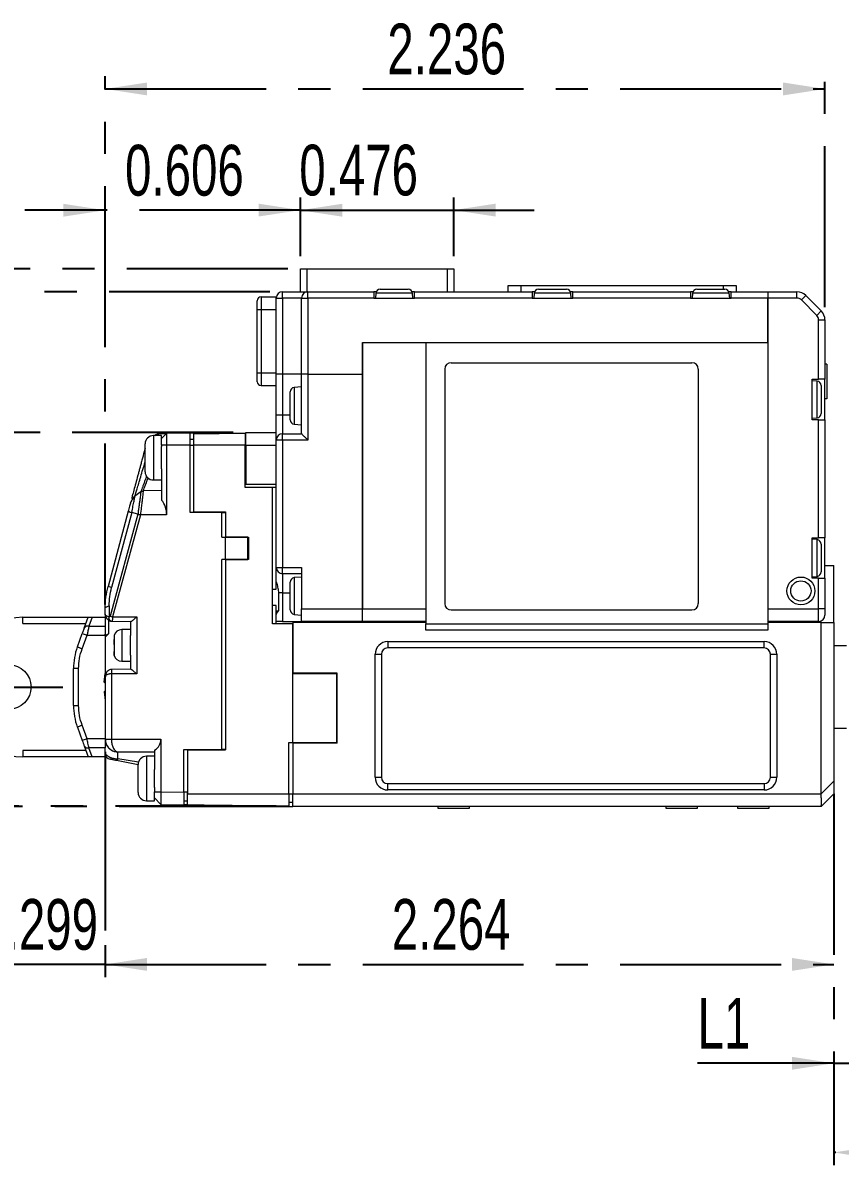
# Model space of a CAD drawing. Header units: inches. Extents: x 0.2 to 16.3, y 0.2 to 11.5.
# Drawn here: x 4.22 to 6.759, y 5.594 to 9.142 of the extents above; entities that cross this region are included whole.
import ezdxf

# ---------------------------------------------------------------- set-up
doc = ezdxf.new("R2010")
doc.units = ezdxf.units.IN
doc.header["$MEASUREMENT"] = 0
doc.linetypes.add('CENTERX2', pattern=[0.8, 0.5, -0.1, 0.1, -0.1])
doc.layers.add('CENTER_LINE', color=7, linetype='CENTERX2')
doc.styles.add('SLDTEXTSTYLE0', font='TXT', dxfattribs={"width": 0.7})
doc.dimstyles.new('SLDDIMSTYLE0', dxfattribs={"dimtxt": 0.15748, "dimasz": 0.13, "dimexe": 0, "dimexo": 0.0625, "dimgap": 0.03937, "dimtad": 1, "dimdec": 3, "dimrnd": 1e-09, "dimzin": 12, "dimdsep": 46, "dimtxsty": 'SLDTEXTSTYLE0', "dimsah": 1, "dimcen": 0.09, "dimadec": 0, "dimazin": 3, "dimtfac": 1, "dimtdec": 3, "dimtofl": 0, "dimtmove": 0, "dimatfit": 3, "dimfxl": 1, "dimfrac": 2, "dimtolj": 1, "dimtzin": 12, "dimarcsym": 0})
doc.dimstyles.new('SLDDIMSTYLE2', dxfattribs={"dimtxt": 0.15748, "dimasz": 0.13, "dimexe": 0, "dimexo": 0.0625, "dimgap": 0.03937, "dimtad": 1, "dimdec": 3, "dimrnd": 1e-09, "dimdsep": 46, "dimtxsty": 'SLDTEXTSTYLE0', "dimsah": 1, "dimcen": 0.09, "dimadec": 0, "dimazin": 2, "dimtfac": 1, "dimtdec": 3, "dimtmove": 0, "dimatfit": 0, "dimfxl": 1, "dimfrac": 2, "dimtolj": 1, "dimtzin": 12, "dimarcsym": 0})
doc.dimstyles.new('SLDDIMSTYLE3', dxfattribs={"dimtxt": 0.15748, "dimasz": 0.13, "dimexe": 0, "dimexo": 0.0625, "dimgap": 0.03937, "dimtad": 1, "dimdec": 3, "dimrnd": 1e-09, "dimdsep": 46, "dimtxsty": 'SLDTEXTSTYLE0', "dimsah": 1, "dimcen": 0.09, "dimadec": 0, "dimazin": 2, "dimtfac": 1, "dimtdec": 3, "dimtofl": 0, "dimtmove": 0, "dimatfit": 3, "dimfxl": 1, "dimfrac": 2, "dimtolj": 1, "dimtzin": 12, "dimarcsym": 0})
doc.dimstyles.new('SLDDIMSTYLE4', dxfattribs={"dimtxt": 0.15748, "dimasz": 0.13, "dimexe": 0, "dimexo": 0.0625, "dimgap": 0.03937, "dimtad": 1, "dimdec": 3, "dimrnd": 1e-09, "dimzin": 12, "dimdsep": 46, "dimtxsty": 'SLDTEXTSTYLE0', "dimsah": 1, "dimcen": 0.09, "dimadec": 0, "dimazin": 3, "dimtfac": 1, "dimtdec": 3, "dimtmove": 0, "dimatfit": 0, "dimfxl": 1, "dimfrac": 2, "dimtolj": 1, "dimtzin": 12, "dimarcsym": 0})

# ---------------------------------------------------------------- blocks, each defined once
blk = doc.blocks.new('_D_1')
at = {"layer": 'CENTER_LINE'}
for p, q in [((6.7396, 6.7474), (6.7396, 5.5942)), ((8.3459, 6.7357), (8.3459, 5.5942)), ((8.3459, 5.6336), (6.7396, 5.6336))]:
    blk.add_line(p, q, dxfattribs=at)
for points in [[(6.7396, 5.6336), (6.8696, 5.6136), (6.8696, 5.6536)], [(8.3459, 5.6336), (8.2159, 5.6536), (8.2159, 5.6136)]]:
    blk.add_solid(points, dxfattribs=at)
at = {"layer": 'CENTER_LINE', "insert": (7.4401, 5.8366), "char_height": 0.15748, "attachment_point": 1, "style": 'SLDTEXTSTYLE0'}
blk.add_mtext('L2', dxfattribs=at)
blk = doc.blocks.new('_D_3')
at = {"layer": 'CENTER_LINE'}
for p, q in [((3.0584, 8.3777), (3.0584, 8.8708)), ((5.0427, 8.3777), (3.0191, 8.3777)), ((3.0584, 8.3777), (3.0584, 8.3069)), ((4.9876, 8.3069), (3.0191, 8.3069)), ((3.0584, 8.3069), (3.0584, 8.0569))]:
    blk.add_line(p, q, dxfattribs=at)
for points in [[(3.0584, 8.3777), (3.0784, 8.5077), (3.0384, 8.5077)], [(3.0584, 8.3069), (3.0384, 8.1769), (3.0784, 8.1769)]]:
    blk.add_solid(points, dxfattribs=at)
at = {"layer": 'CENTER_LINE', "insert": (2.8554, 8.3878), "char_height": 0.15748, "attachment_point": 1, "rotation": 90, "style": 'SLDTEXTSTYLE0'}
blk.add_mtext('0.071', dxfattribs=at)
blk = doc.blocks.new('_D_4')
at = {"layer": 'CENTER_LINE'}
for p, q in [((3.0584, 8.3069), (3.0584, 8.5569)), ((4.9876, 8.3069), (3.0191, 8.3069)), ((3.0584, 7.8699), (3.0584, 8.3069)), ((4.8734, 7.8699), (3.0191, 7.8699)), ((3.0584, 7.8699), (3.0584, 7.6199))]:
    blk.add_line(p, q, dxfattribs=at)
for points in [[(3.0584, 8.3069), (3.0784, 8.4369), (3.0384, 8.4369)], [(3.0584, 7.8699), (3.0384, 7.7399), (3.0784, 7.7399)]]:
    blk.add_solid(points, dxfattribs=at)
at = {"layer": 'CENTER_LINE', "insert": (2.8554, 7.8469), "char_height": 0.15748, "attachment_point": 1, "rotation": 90, "style": 'SLDTEXTSTYLE0'}
blk.add_mtext('0.437', dxfattribs=at)
blk = doc.blocks.new('_D_5')
at = {"layer": 'CENTER_LINE'}
for p, q in [((4.8734, 7.8699), (3.3531, 7.8699)), ((3.3925, 7.8699), (3.3925, 6.7084)), ((5.0191, 6.7084), (3.3531, 6.7084))]:
    blk.add_line(p, q, dxfattribs=at)
for points in [[(3.3925, 7.8699), (3.3725, 7.7399), (3.4125, 7.7399)], [(3.3925, 6.7084), (3.4125, 6.8384), (3.3725, 6.8384)]]:
    blk.add_solid(points, dxfattribs=at)
at = {"layer": 'CENTER_LINE', "insert": (3.1895, 7.0477), "char_height": 0.15748, "attachment_point": 1, "rotation": 90, "style": 'SLDTEXTSTYLE0'}
blk.add_mtext('1.161', dxfattribs=at)
blk = doc.blocks.new('_D_6')
at = {"layer": 'CENTER_LINE'}
for p, q in [((3.9699, 7.0793), (3.7517, 7.0793)), ((3.791, 6.7087), (3.791, 7.0793)), ((5.0073, 6.7087), (3.7517, 6.7087)), ((3.791, 6.7087), (3.791, 6.2417))]:
    blk.add_line(p, q, dxfattribs=at)
for points in [[(3.791, 7.0793), (3.771, 6.9493), (3.811, 6.9493)], [(3.791, 6.7087), (3.811, 6.8387), (3.771, 6.8387)]]:
    blk.add_solid(points, dxfattribs=at)
at = {"layer": 'CENTER_LINE', "insert": (3.588, 6.2417), "char_height": 0.15748, "attachment_point": 1, "rotation": 90, "style": 'SLDTEXTSTYLE0'}
blk.add_mtext('0.371', dxfattribs=at)
blk = doc.blocks.new('_D_7')
at = {"layer": 'CENTER_LINE'}
for p, q in [((4.1766, 6.8726), (4.1766, 6.1783)), ((4.4758, 6.8234), (4.4758, 6.1783)), ((4.1766, 6.2177), (3.9266, 6.2177)), ((4.4758, 6.2177), (4.1766, 6.2177)), ((4.4758, 6.2177), (4.7258, 6.2177))]:
    blk.add_line(p, q, dxfattribs=at)
for points in [[(4.1766, 6.2177), (4.0466, 6.2377), (4.0466, 6.1977)], [(4.4758, 6.2177), (4.6058, 6.1977), (4.6058, 6.2377)]]:
    blk.add_solid(points, dxfattribs=at)
at = {"layer": 'CENTER_LINE', "insert": (4.0847, 6.4207), "char_height": 0.15748, "attachment_point": 1, "style": 'SLDTEXTSTYLE0'}
blk.add_mtext('0.299', dxfattribs=at)
blk = doc.blocks.new('_D_8')
at = {"layer": 'CENTER_LINE'}
for p, q in [((4.4758, 6.8778), (4.4758, 6.1783)), ((6.7396, 6.7474), (6.7396, 6.1783)), ((4.4758, 6.2177), (6.7396, 6.2177))]:
    blk.add_line(p, q, dxfattribs=at)
for points in [[(4.4758, 6.2177), (4.6058, 6.1977), (4.6058, 6.2377)], [(6.7396, 6.2177), (6.6096, 6.2377), (6.6096, 6.1977)]]:
    blk.add_solid(points, dxfattribs=at)
at = {"layer": 'CENTER_LINE', "insert": (5.3662, 6.4207), "char_height": 0.15748, "attachment_point": 1, "style": 'SLDTEXTSTYLE0'}
blk.add_mtext('2.264', dxfattribs=at)
blk = doc.blocks.new('_D_9')
at = {"layer": 'CENTER_LINE'}
for p, q in [((6.8892, 6.9376), (6.8892, 5.8712)), ((6.7396, 6.7474), (6.7396, 5.8712)), ((6.7396, 5.9106), (6.3162, 5.9106)), ((6.7396, 5.9106), (6.8892, 5.9106)), ((6.8892, 5.9106), (7.1392, 5.9106))]:
    blk.add_line(p, q, dxfattribs=at)
for points in [[(6.7396, 5.9106), (6.6096, 5.9306), (6.6096, 5.8906)], [(6.8892, 5.9106), (7.0192, 5.8906), (7.0192, 5.9306)]]:
    blk.add_solid(points, dxfattribs=at)
at = {"layer": 'CENTER_LINE', "insert": (6.3162, 6.1136), "char_height": 0.15748, "attachment_point": 1, "style": 'SLDTEXTSTYLE0'}
blk.add_mtext('L1', dxfattribs=at)
blk = doc.blocks.new('_D_10')
at = {"layer": 'CENTER_LINE'}
for p, q in [((4.4758, 7.3352), (4.4758, 8.9762)), ((6.712, 8.2591), (6.712, 8.9762)), ((4.4758, 8.9369), (6.712, 8.9369))]:
    blk.add_line(p, q, dxfattribs=at)
for points in [[(4.4758, 8.9369), (4.6058, 8.9169), (4.6058, 8.9569)], [(6.712, 8.9369), (6.582, 8.9569), (6.582, 8.9169)]]:
    blk.add_solid(points, dxfattribs=at)
at = {"layer": 'CENTER_LINE', "insert": (5.3524, 9.1399), "char_height": 0.15748, "attachment_point": 1, "style": 'SLDTEXTSTYLE0'}
blk.add_mtext('2.236', dxfattribs=at)
blk = doc.blocks.new('_D_11')
at = {"layer": 'CENTER_LINE'}
for p, q in [((4.4758, 7.3352), (4.4758, 8.5996)), ((5.0821, 8.4171), (5.0821, 8.5996)), ((4.4758, 8.5602), (4.2258, 8.5602)), ((5.0821, 8.5602), (4.4758, 8.5602)), ((5.0821, 8.5602), (5.3321, 8.5602))]:
    blk.add_line(p, q, dxfattribs=at)
for points in [[(4.4758, 8.5602), (4.3458, 8.5802), (4.3458, 8.5402)], [(5.0821, 8.5602), (5.2121, 8.5402), (5.2121, 8.5802)]]:
    blk.add_solid(points, dxfattribs=at)
at = {"layer": 'CENTER_LINE', "insert": (4.5375, 8.7632), "char_height": 0.15748, "attachment_point": 1, "style": 'SLDTEXTSTYLE0'}
blk.add_mtext('0.606', dxfattribs=at)
blk = doc.blocks.new('_D_12')
at = {"layer": 'CENTER_LINE'}
for p, q in [((5.0821, 8.4171), (5.0821, 8.5999)), ((5.5585, 8.4171), (5.5585, 8.5999)), ((5.0821, 8.5606), (4.8321, 8.5606)), ((5.0821, 8.5606), (5.5585, 8.5606)), ((5.5585, 8.5606), (5.8085, 8.5606))]:
    blk.add_line(p, q, dxfattribs=at)
for points in [[(5.0821, 8.5606), (4.9521, 8.5806), (4.9521, 8.5406)], [(5.5585, 8.5606), (5.6885, 8.5406), (5.6885, 8.5806)]]:
    blk.add_solid(points, dxfattribs=at)
at = {"layer": 'CENTER_LINE', "insert": (5.0788, 8.7636), "char_height": 0.15748, "attachment_point": 1, "style": 'SLDTEXTSTYLE0'}
blk.add_mtext('0.476', dxfattribs=at)
blk = doc.blocks.new('SW_CENTERMARKSYMBOL_0')
at = {"layer": 'CENTER_LINE', "color": 0}
for p, q in [((0, 0.0984), (0, 0.1673)), ((0, 0), (0, 0.0984)), ((-0.0984, 0), (-0.1673, 0)), ((0, 0), (-0.0984, 0)), ((0, 0), (0, -0.0984)), ((0, 0), (0.0984, 0)), ((0.0984, 0), (0.1673, 0)), ((0, -0.0984), (0, -0.1673))]:
    blk.add_line(p, q, dxfattribs=at)

msp = doc.modelspace()

# ---------------------------------------------------------------- linework, layer by layer
at = {"color": 7, "linetype": 'Continuous', "lineweight": 18}
for p, q in [((5.0821, 8.3069), (5.0821, 8.3777)), ((5.0821, 8.3777), (5.1018, 8.3777)), ((5.1018, 8.3777), (5.1018, 8.3069)), ((5.1018, 8.3777), (5.5388, 8.3777)), ((5.5388, 8.3069), (5.5388, 8.3777)), ((5.5388, 8.3777), (5.5585, 8.3777)), ((5.5585, 8.3777), (5.5585, 8.3069)), ((5.027, 8.2872), (5.027, 8.3069)), ((5.027, 8.3069), (5.1057, 8.3069)), ((5.1057, 8.2872), (5.1057, 8.3069)), ((5.1057, 8.3069), (5.3104, 8.3069)), ((5.3104, 8.3069), (5.3104, 8.2872)), ((5.3177, 8.3069), (5.3104, 8.3069)), ((5.3301, 8.3147), (5.3971, 8.3147)), ((5.3971, 8.3147), (5.4168, 8.3147)), ((5.4364, 8.3069), (5.4292, 8.3069)), ((5.4364, 8.2872), (5.4364, 8.3069)), ((5.4364, 8.3069), (5.8026, 8.3069)), ((5.7278, 8.3069), (5.7278, 8.3266)), ((5.7278, 8.3266), (5.7671, 8.3266)), ((5.7671, 8.3266), (5.7671, 8.3069)), ((5.7671, 8.3266), (6.3971, 8.3266)), ((5.8026, 8.3069), (5.8026, 8.2872)), ((5.8098, 8.3069), (5.8026, 8.3069)), ((5.8222, 8.3147), (5.8893, 8.3147)), ((5.8893, 8.3147), (5.9089, 8.3147)), ((5.9285, 8.3069), (5.9213, 8.3069)), ((5.9285, 8.2872), (5.9285, 8.3069)), ((5.9285, 8.3069), (6.2947, 8.3069)), ((6.2947, 8.3069), (6.2947, 8.2872)), ((6.3019, 8.3069), (6.2947, 8.3069)), ((6.3144, 8.3147), (6.3814, 8.3147)), ((6.3814, 8.3147), (6.401, 8.3147)), ((6.3971, 8.3266), (6.4364, 8.3266)), ((6.4207, 8.3069), (6.4135, 8.3069)), ((6.4207, 8.2872), (6.4207, 8.3069)), ((6.4207, 8.3069), (6.5348, 8.3069)), ((6.4364, 8.3266), (6.4364, 8.3069)), ((6.5348, 8.3069), (6.5348, 8.2872)), ((6.5348, 8.3069), (6.6248, 8.3069)), ((6.6248, 8.2872), (6.6248, 8.3069)), ((4.9482, 8.2518), (4.9482, 8.2793)), ((4.96, 8.2911), (4.96, 8.2518)), ((4.96, 8.2911), (5.0073, 8.2911)), ((5.0073, 8.2872), (5.0073, 8.2911)), ((5.0073, 8.2872), (5.027, 8.2872)), ((5.0073, 8.051), (5.0073, 8.2872)), ((5.086, 8.2872), (5.027, 8.2872)), ((5.027, 8.2872), (5.027, 8.051)), ((5.086, 8.2872), (5.1057, 8.2872)), ((5.086, 8.051), (5.086, 8.2872)), ((5.1057, 8.2872), (5.1057, 8.051)), ((5.3104, 8.2872), (5.1057, 8.2872)), ((5.3104, 8.2872), (5.4364, 8.2872)), ((5.3164, 8.3022), (5.3151, 8.2872)), ((5.4318, 8.2872), (5.4305, 8.3022)), ((5.8026, 8.2872), (5.4364, 8.2872)), ((5.8026, 8.2872), (5.9285, 8.2872)), ((5.8085, 8.3022), (5.8072, 8.2872)), ((5.9239, 8.2872), (5.9226, 8.3022)), ((6.2947, 8.2872), (5.9285, 8.2872)), ((6.2947, 8.2872), (6.4207, 8.2872)), ((6.3006, 8.3022), (6.2993, 8.2872)), ((6.416, 8.2872), (6.4147, 8.3022)), ((6.5348, 8.2872), (6.4207, 8.2872)), ((6.5348, 8.1494), (6.5348, 8.2872)), ((6.5348, 8.2872), (6.5348, 7.3226)), ((6.6248, 8.2872), (6.5348, 8.2872)), ((6.6388, 8.2814), (6.6527, 8.2953)), ((6.6866, 8.2336), (6.6388, 8.2814)), ((6.6527, 8.2953), (6.6513, 8.2968)), ((6.6527, 8.2953), (6.7005, 8.2475)), ((4.9482, 8.2518), (4.96, 8.2518)), ((4.9482, 8.0549), (4.9482, 8.2518)), ((4.96, 8.2518), (5.0073, 8.2518)), ((4.96, 8.2518), (4.96, 8.0549)), ((6.6866, 8.2336), (6.7005, 8.2475)), ((6.6923, 8.0352), (6.6923, 8.2197)), ((6.6923, 8.2197), (6.712, 8.2197)), ((6.712, 8.2197), (6.712, 8.0352)), ((5.275, 8.1494), (6.5348, 8.1494)), ((5.275, 8.051), (5.275, 8.1494)), ((5.275, 8.1494), (5.275, 7.3226)), ((5.275, 8.1494), (5.4719, 8.1494)), ((5.4719, 8.1494), (5.4719, 7.3226)), ((5.4719, 8.1494), (6.5348, 8.1494)), ((5.4719, 8.1494), (5.4719, 7.2754)), ((6.5348, 8.1494), (6.5348, 7.2754)), ((4.9482, 8.0549), (4.96, 8.0549)), ((4.9482, 8.0273), (4.9482, 8.0549)), ((4.96, 8.0549), (5.0073, 8.0549)), ((4.96, 8.0549), (4.96, 8.0155)), ((5.5309, 8.0667), (5.5309, 7.3384)), ((5.5506, 8.0864), (6.2986, 8.0864)), ((6.3183, 8.0667), (6.3183, 7.3384)), ((6.7179, 8.0825), (6.712, 8.0825)), ((6.7179, 8.0825), (6.7179, 7.9742)), ((5.027, 8.051), (5.0073, 8.051)), ((5.0073, 7.925), (5.0073, 8.051)), ((5.086, 8.051), (5.027, 8.051)), ((5.027, 8.051), (5.027, 7.925)), ((5.1057, 8.051), (5.086, 8.051)), ((5.086, 7.8659), (5.086, 8.051)), ((5.1057, 8.051), (5.275, 8.051)), ((5.1057, 8.051), (5.1057, 7.8462)), ((5.275, 7.3226), (5.275, 8.051)), ((6.6726, 8.0352), (6.6923, 8.0352)), ((6.6726, 7.9092), (6.6726, 8.0352)), ((6.6876, 8.0293), (6.6726, 8.0306)), ((6.712, 8.0352), (6.6923, 8.0352)), ((6.712, 7.9092), (6.712, 8.0352)), ((4.96, 8.0155), (5.0073, 8.0155)), ((5.0506, 7.9752), (5.0506, 7.9959)), ((5.086, 8.0116), (5.0632, 8.0096)), ((6.7002, 8.0156), (6.7002, 7.9556)), ((5.0506, 7.9092), (5.0506, 7.9752)), ((6.7002, 7.9556), (6.7002, 7.9289)), ((6.7179, 7.9742), (6.712, 7.9742)), ((5.0073, 7.925), (5.027, 7.925)), ((5.0073, 7.8462), (5.0073, 7.925)), ((5.027, 7.925), (5.027, 7.8659)), ((6.6726, 7.9139), (6.6876, 7.9152)), ((5.0632, 7.8955), (5.086, 7.8935)), ((6.6923, 7.9092), (6.6726, 7.9092)), ((6.6923, 7.5431), (6.6923, 7.9092)), ((6.6923, 7.9092), (6.712, 7.9092)), ((6.712, 7.9092), (6.712, 7.5431)), ((4.651, 7.8601), (4.6254, 7.8601)), ((4.6352, 7.8639), (4.6303, 7.8601)), ((4.6352, 7.8639), (4.6303, 7.8601)), ((4.6303, 7.8601), (4.6352, 7.8639)), ((4.6422, 7.8663), (4.6667, 7.8668)), ((4.6667, 7.8668), (4.651, 7.8507)), ((4.651, 7.8507), (4.651, 7.8601)), ((4.651, 7.8306), (4.651, 7.8507)), ((4.7396, 7.868), (4.6667, 7.8668)), ((4.6667, 7.8668), (4.6667, 7.8306)), ((4.7396, 7.868), (4.8301, 7.8696)), ((4.7396, 7.8306), (4.7396, 7.868)), ((4.7514, 7.8485), (4.7396, 7.8485)), ((4.8301, 7.8696), (4.8301, 7.8672)), ((4.9108, 7.8681), (4.9128, 7.8682)), ((4.9128, 7.8305), (4.9128, 7.8699)), ((4.9128, 7.8699), (5.0073, 7.8699)), ((5.027, 7.8462), (5.0073, 7.8462)), ((5.0073, 7.4506), (5.0073, 7.8462)), ((5.027, 7.8659), (5.086, 7.8659)), ((5.027, 7.8462), (5.027, 7.8659)), ((5.1057, 7.8462), (5.027, 7.8462)), ((5.027, 7.8462), (5.027, 7.4506)), ((4.5998, 7.7479), (4.5998, 7.8345)), ((4.6667, 7.8306), (4.651, 7.8306)), ((4.651, 7.8306), (4.651, 7.8259)), ((4.651, 7.7565), (4.651, 7.8259)), ((4.6667, 7.8306), (4.6667, 7.614)), ((4.7396, 7.8306), (4.6667, 7.8306)), ((4.7396, 7.6218), (4.7396, 7.8306)), ((4.7396, 7.8306), (4.7514, 7.8306)), ((4.7514, 7.6238), (4.7514, 7.8306)), ((4.9128, 7.8306), (4.9108, 7.8306)), ((4.9108, 7.6988), (4.9108, 7.8306)), ((4.9128, 7.8305), (5.0073, 7.8305)), ((4.9128, 7.8305), (4.9128, 7.7084)), ((4.651, 7.7565), (4.651, 7.6601)), ((4.9108, 7.7518), (4.9128, 7.7518)), ((4.6254, 7.7223), (4.651, 7.7223)), ((5.0073, 7.7084), (4.9128, 7.7084)), ((4.5682, 7.6717), (4.5635, 7.6667)), ((4.5635, 7.6667), (4.5682, 7.6717)), ((4.5679, 7.6698), (4.5682, 7.6717)), ((4.5867, 7.6859), (4.5682, 7.6717)), ((4.651, 7.6893), (4.5937, 7.6883)), ((4.9955, 7.6988), (4.9108, 7.6988)), ((4.9955, 7.2755), (4.9955, 7.6988)), ((5.0073, 7.6988), (4.9955, 7.6988)), ((4.5542, 7.6507), (4.554, 7.6502)), ((4.5542, 7.6507), (4.5573, 7.6576)), ((4.5548, 7.6528), (4.5543, 7.651)), ((4.5548, 7.6528), (4.5544, 7.6507)), ((4.555, 7.6518), (4.5552, 7.6518)), ((4.5582, 7.6595), (4.5558, 7.6542)), ((4.5474, 7.6252), (4.4846, 7.3912)), ((4.5773, 7.6162), (4.4908, 7.2991)), ((4.5582, 7.6212), (4.4958, 7.3882)), ((4.5852, 7.614), (4.4987, 7.2969)), ((4.5773, 7.6162), (4.5582, 7.6212)), ((4.6667, 7.614), (4.5852, 7.614)), ((4.838, 7.6218), (4.7396, 7.6218)), ((4.7514, 7.6238), (4.7514, 7.6218)), ((4.7514, 7.6238), (4.8498, 7.6238)), ((4.7553, 7.6238), (4.7553, 7.6218)), ((4.838, 7.5443), (4.838, 7.6218)), ((4.838, 7.6218), (4.8498, 7.6218)), ((4.8498, 7.6238), (4.8498, 7.5451)), ((4.838, 7.5443), (4.8498, 7.5443)), ((4.8498, 7.5451), (4.8498, 7.5443)), ((4.8498, 7.5451), (4.9207, 7.5451)), ((4.8498, 7.4758), (4.8498, 7.5443)), ((4.9187, 7.5443), (4.8498, 7.5443)), ((4.9187, 7.4758), (4.9187, 7.5443)), ((4.9207, 7.5451), (4.9207, 7.475)), ((6.6726, 7.5431), (6.6923, 7.5431)), ((6.6726, 7.4171), (6.6726, 7.5431)), ((6.6876, 7.5372), (6.6726, 7.5385)), ((6.712, 7.5431), (6.6923, 7.5431)), ((6.7002, 7.5234), (6.7002, 7.4635)), ((6.712, 7.4171), (6.712, 7.5431)), ((4.8498, 7.4758), (4.838, 7.4758)), ((4.838, 6.8857), (4.838, 7.4758)), ((4.8498, 7.4758), (4.9187, 7.4758)), ((4.8498, 7.4758), (4.8498, 7.475)), ((4.8498, 7.475), (4.8498, 6.8837)), ((4.9207, 7.475), (4.8498, 7.475)), ((6.7002, 7.4635), (6.7002, 7.4368)), ((6.712, 7.4565), (6.7396, 7.4565)), ((6.7396, 7.2793), (6.7396, 7.4565)), ((5.0073, 7.4506), (5.027, 7.4506)), ((5.0073, 7.4311), (5.0073, 7.4506)), ((5.0073, 7.3837), (5.0073, 7.4311)), ((5.027, 7.4506), (5.086, 7.4506)), ((5.027, 7.4309), (5.027, 7.4506)), ((5.086, 7.4309), (5.027, 7.4309)), ((5.027, 7.4309), (5.027, 7.3718)), ((5.086, 7.421), (5.0632, 7.419)), ((5.086, 7.4506), (5.086, 7.3226)), ((6.6726, 7.4217), (6.6876, 7.423)), ((6.6923, 7.4171), (6.6726, 7.4171)), ((6.6923, 7.3226), (6.6923, 7.4171)), ((6.6923, 7.4171), (6.712, 7.4171)), ((6.712, 7.4171), (6.712, 7.3226)), ((4.4958, 7.3882), (4.4846, 7.3912)), ((4.9955, 7.3837), (5.0073, 7.3837)), ((5.0099, 7.3997), (5.0073, 7.3997)), ((5.0506, 7.3846), (5.0506, 7.4053)), ((5.0506, 7.3187), (5.0506, 7.3846)), ((5.027, 7.3718), (5.0152, 7.3718)), ((5.0152, 7.3164), (5.0152, 7.3718)), ((5.027, 7.3718), (5.027, 7.2833)), ((4.4758, 7.3033), (4.4758, 7.3239)), ((4.4883, 7.3311), (4.4883, 7.2974)), ((5.0073, 7.3326), (4.9955, 7.3326)), ((5.0073, 7.2755), (5.0073, 7.3326)), ((5.0073, 7.3164), (5.0152, 7.3164)), ((5.086, 7.3226), (5.275, 7.3226)), ((5.086, 7.2833), (5.086, 7.3226)), ((5.275, 7.3226), (5.4719, 7.3226)), ((5.275, 7.2833), (5.275, 7.3226)), ((5.5506, 7.3187), (6.2986, 7.3187)), ((6.5348, 7.3226), (6.6923, 7.3226)), ((6.712, 7.3226), (6.6923, 7.3226)), ((6.6923, 7.2833), (6.6923, 7.3226)), ((6.712, 7.3226), (6.712, 7.3029)), ((4.2199, 7.2762), (4.2199, 7.2958)), ((4.2199, 7.2958), (4.4228, 7.2958)), ((4.2199, 7.2762), (4.4156, 7.2762)), ((4.4106, 7.2623), (4.4228, 7.2958)), ((4.4228, 7.2958), (4.4355, 7.2958)), ((4.4355, 7.2958), (4.4254, 7.268)), ((4.4355, 7.2958), (4.4758, 7.2958)), ((4.4758, 7.2958), (4.4758, 7.268)), ((4.4883, 7.2974), (4.4876, 7.2975)), ((4.4936, 7.2838), (4.4965, 7.2837)), ((4.4955, 7.2834), (4.5552, 7.2824)), ((4.4987, 7.2969), (4.5739, 7.2969)), ((4.5545, 7.2824), (4.5545, 7.2391)), ((4.5739, 7.2969), (4.5739, 7.1201)), ((5.0585, 7.2755), (4.9955, 7.2755)), ((5.027, 7.2833), (5.0073, 7.2833)), ((5.027, 7.2833), (5.086, 7.2833)), ((5.0585, 7.2793), (5.0585, 7.1218)), ((5.4719, 7.2793), (5.0585, 7.2793)), ((5.0585, 7.1199), (5.0585, 7.2755)), ((5.0632, 7.3049), (5.086, 7.3029)), ((5.275, 7.2833), (5.086, 7.2833)), ((5.4719, 7.2833), (5.275, 7.2833)), ((5.275, 7.2813), (5.275, 7.2833)), ((5.4719, 7.2813), (5.275, 7.2813)), ((5.4719, 7.2754), (6.5348, 7.2754)), ((5.4719, 7.2557), (5.4719, 7.2754)), ((6.6923, 7.2833), (6.5348, 7.2833)), ((6.5349, 7.2833), (6.5348, 7.2832)), ((6.7002, 7.2793), (6.5348, 7.2793)), ((6.5348, 7.2754), (6.5348, 7.2557)), ((6.7002, 6.7478), (6.7002, 7.2793)), ((6.7002, 7.2793), (6.7396, 7.2793)), ((6.7396, 7.2793), (6.7396, 6.7868)), ((4.3892, 7.2036), (4.4045, 7.2455)), ((4.404, 7.1983), (4.4193, 7.2402)), ((4.4045, 7.2455), (4.4193, 7.2402)), ((4.4193, 7.2402), (4.4758, 7.2402)), ((4.4254, 7.268), (4.4758, 7.268)), ((4.4758, 7.268), (4.4758, 7.2402)), ((4.4758, 7.2402), (4.4758, 7.1208)), ((4.504, 7.2396), (4.5034, 7.234)), ((4.5545, 7.2577), (4.527, 7.2577)), ((4.5545, 7.2241), (4.5545, 7.2391)), ((6.5348, 7.2557), (5.4719, 7.2557)), ((4.3892, 7.2036), (4.404, 7.1983)), ((4.5034, 7.234), (4.5034, 7.2258)), ((4.5034, 7.2258), (4.5037, 7.2272)), ((4.5034, 7.2215), (4.5034, 7.2258)), ((4.5034, 7.2153), (4.5034, 7.2215)), ((4.5034, 7.211), (4.5034, 7.2153)), ((4.5037, 7.2072), (4.5034, 7.2059)), ((4.5034, 7.2059), (4.5034, 7.1892)), ((4.5545, 7.1778), (4.5545, 7.2241)), ((5.3537, 7.2203), (6.523, 7.2203)), ((5.3537, 7.2203), (5.3537, 7.2006)), ((6.523, 7.2006), (6.523, 7.2203)), ((6.7789, 7.2069), (6.7396, 7.2069)), ((4.5034, 7.1892), (4.504, 7.1836)), ((4.5034, 7.1829), (4.5034, 7.1892)), ((4.504, 7.1773), (4.5034, 7.1829)), ((4.504, 7.1836), (4.504, 7.1773)), ((4.5545, 7.1778), (4.5545, 7.1347)), ((5.3144, 6.799), (5.3144, 7.1809)), ((5.3144, 7.1809), (5.3341, 7.1809)), ((5.3341, 7.1809), (5.3341, 6.799)), ((6.523, 7.2006), (5.3537, 7.2006)), ((6.5427, 7.1809), (6.5624, 7.1809)), ((6.5427, 6.799), (6.5427, 7.1809)), ((6.5624, 7.1809), (6.5624, 6.799)), ((4.3774, 7.0223), (4.3774, 7.1363)), ((4.3931, 7.1363), (4.3774, 7.1363)), ((4.3931, 7.0223), (4.3931, 7.1363)), ((4.5551, 7.1347), (4.495, 7.1336)), ((4.527, 7.1592), (4.5545, 7.1592)), ((4.4724, 7.0945), (4.4758, 7.1208)), ((4.4806, 7.1248), (4.4758, 7.1262)), ((4.4758, 7.1206), (4.4779, 7.1206)), ((4.4758, 7.1107), (4.4758, 6.9172)), ((4.4758, 7.1039), (4.4758, 7.1103)), ((4.4762, 7.1122), (4.4761, 7.109)), ((4.4951, 7.1201), (4.4951, 6.9172)), ((4.5739, 7.1201), (4.4951, 7.1201)), ((5.1963, 7.1218), (5.0585, 7.1218)), ((5.0585, 6.9073), (5.0585, 7.1199)), ((5.1943, 7.1199), (5.0585, 7.1199)), ((5.1943, 7.1199), (5.1943, 6.9073)), ((5.1963, 7.1199), (5.1943, 7.1199)), ((5.1963, 6.9053), (5.1963, 7.1218)), ((4.4724, 7.0945), (4.4758, 7.0911)), ((4.4758, 7.0675), (4.4724, 7.0641)), ((4.4724, 7.0641), (4.4758, 7.0378)), ((4.4758, 7.0911), (4.4758, 7.0675)), ((4.4758, 7.0378), (4.4758, 6.9184)), ((4.3774, 7.0223), (4.3931, 7.0223)), ((4.404, 6.9604), (4.3892, 6.955)), ((4.3892, 6.955), (4.4045, 6.9131)), ((4.4193, 6.9184), (4.404, 6.9604)), ((6.7396, 6.9517), (6.7789, 6.9517)), ((4.4193, 6.9184), (4.4045, 6.9131)), ((4.4106, 6.8964), (4.4228, 6.8628)), ((4.4758, 6.9184), (4.4193, 6.9184)), ((4.4758, 6.8906), (4.4254, 6.8906)), ((4.4355, 6.8628), (4.4254, 6.8906)), ((4.4758, 6.9184), (4.4758, 6.9172)), ((4.4758, 6.9172), (4.4951, 6.9172)), ((4.4758, 6.9146), (4.4758, 6.8906)), ((4.4758, 6.8628), (4.4758, 6.8906)), ((4.4951, 6.9172), (4.649, 6.9172)), ((4.649, 6.9172), (4.649, 6.754)), ((4.7199, 6.8857), (4.838, 6.8857)), ((4.7199, 6.7527), (4.7199, 6.8857)), ((4.7317, 6.8837), (4.7317, 6.8857)), ((4.7317, 6.8837), (4.8498, 6.8837)), ((4.7317, 6.8837), (4.7317, 6.7479)), ((4.8498, 6.8857), (4.838, 6.8857)), ((5.0467, 6.9073), (5.0585, 6.9073)), ((5.0467, 6.7479), (5.0467, 6.9073)), ((5.0585, 6.9073), (5.1943, 6.9073)), ((5.0585, 6.9053), (5.0585, 6.9073)), ((5.1963, 6.9053), (5.0585, 6.9053)), ((5.0585, 6.9053), (5.0585, 6.7478)), ((5.1963, 6.9073), (5.1943, 6.9073)), ((4.4156, 6.8825), (4.2199, 6.8825)), ((4.2199, 6.8825), (4.2199, 6.8628)), ((4.4228, 6.8628), (4.2199, 6.8628)), ((4.4355, 6.8628), (4.4228, 6.8628)), ((4.4758, 6.8628), (4.4355, 6.8628)), ((4.4758, 6.8668), (4.479, 6.8635)), ((4.5782, 6.8377), (4.5113, 6.851)), ((4.5152, 6.8778), (4.6293, 6.8778)), ((4.5152, 6.8559), (4.5152, 6.8778)), ((4.6293, 6.864), (4.6037, 6.864)), ((4.6293, 6.8831), (4.6293, 6.8228)), ((4.5782, 6.7857), (4.5782, 6.8384)), ((4.6293, 6.7801), (4.6293, 6.8228)), ((4.5782, 6.7517), (4.5782, 6.7857)), ((4.6293, 6.7673), (4.6293, 6.7801)), ((5.3144, 6.799), (5.3341, 6.799)), ((5.3537, 6.7793), (6.523, 6.7793)), ((5.3537, 6.7596), (5.3537, 6.7793)), ((6.523, 6.7793), (6.523, 6.7596)), ((6.5427, 6.799), (6.5624, 6.799)), ((6.7002, 6.7474), (6.7396, 6.7868)), ((6.7396, 6.7868), (6.7396, 6.7478)), ((4.6293, 6.7673), (4.6293, 6.754)), ((4.6293, 6.7262), (4.6293, 6.754)), ((4.6293, 6.754), (4.649, 6.754)), ((4.649, 6.754), (4.7199, 6.7527)), ((4.7199, 6.7527), (4.7199, 6.7134)), ((4.7317, 6.7525), (4.7199, 6.7525)), ((5.0467, 6.7479), (5.0585, 6.7479)), ((5.0585, 6.7478), (6.7002, 6.7478)), ((5.0585, 6.7084), (5.0585, 6.7478)), ((6.523, 6.7596), (5.3537, 6.7596)), ((6.7396, 6.7478), (6.7002, 6.7084)), ((4.6037, 6.7262), (4.6293, 6.7262)), ((4.6293, 6.7346), (4.6491, 6.7145)), ((4.6293, 6.7346), (4.6491, 6.7145)), ((4.6298, 6.7341), (4.6293, 6.7346)), ((4.649, 6.7146), (4.7199, 6.7134)), ((4.7317, 6.725), (4.7199, 6.725)), ((4.7317, 6.7132), (4.7199, 6.7134)), ((5.0073, 6.7084), (5.0585, 6.7084)), ((5.0585, 6.7203), (5.0467, 6.7203)), ((6.7002, 6.7084), (5.0585, 6.7084)), ((5.5093, 6.7084), (5.5093, 6.7025)), ((5.6077, 6.7025), (5.6077, 6.7084)), ((6.2179, 6.7084), (6.2179, 6.7025)), ((6.3163, 6.7025), (6.3163, 6.7084)), ((6.4404, 6.7084), (6.4404, 6.7025)), ((6.5388, 6.7025), (6.5388, 6.7084)), ((6.7002, 6.7084), (6.7002, 6.7084)), ((5.5093, 6.7025), (5.6077, 6.7025)), ((6.2179, 6.7025), (6.3163, 6.7025)), ((6.4404, 6.7025), (6.5388, 6.7025))]:
    msp.add_line(p, q, dxfattribs=at)
at = {"color": 8, "linetype": 'Continuous', "lineweight": 18}
for p, q in [((6.3971, 8.3147), (6.3971, 8.3266)), ((5.4046, 8.3022), (5.3164, 8.3022)), ((5.4305, 8.3022), (5.4046, 8.3022)), ((5.8968, 8.3022), (5.8085, 8.3022)), ((5.9226, 8.3022), (5.8968, 8.3022)), ((6.3889, 8.3022), (6.3006, 8.3022)), ((6.4147, 8.3022), (6.3889, 8.3022)), ((6.6876, 7.9504), (6.6876, 8.0293)), ((5.0632, 8.0096), (5.0632, 7.9823)), ((5.0632, 7.9823), (5.0632, 7.8955)), ((6.6876, 7.9152), (6.6876, 7.9504)), ((5.027, 7.925), (5.0506, 7.925)), ((4.6254, 7.8601), (4.6254, 7.7223)), ((6.6876, 7.4582), (6.6876, 7.5372)), ((4.9207, 7.5086), (4.9187, 7.5086)), ((4.9187, 7.4952), (4.9207, 7.4952)), ((6.6876, 7.423), (6.6876, 7.4582)), ((5.0632, 7.419), (5.0632, 7.3918)), ((5.0632, 7.3918), (5.0632, 7.3049)), ((5.027, 7.3718), (5.0506, 7.3718)), ((4.527, 7.2577), (4.527, 7.2241)), ((4.527, 7.2241), (4.527, 7.1592)), ((4.4762, 7.1129), (4.4758, 7.1107)), ((4.5794, 6.8455), (4.5152, 6.8559)), ((4.6037, 6.864), (4.6037, 6.7801)), ((4.6037, 6.7801), (4.6037, 6.7262))]:
    msp.add_line(p, q, dxfattribs=at)
at = {"color": 7, "linetype": 'Continuous', "lineweight": 18, "flags": 128}
for points in [[(4.4758, 7.3239), (4.476, 7.3249), (4.4766, 7.3259), (4.4776, 7.3269), (4.479, 7.3279), (4.4808, 7.3288), (4.483, 7.3296), (4.4855, 7.3304), (4.4883, 7.3311)], [(4.5152, 6.8559), (4.5146, 6.8547), (4.5141, 6.8537), (4.5136, 6.8528), (4.5131, 6.8521), (4.5126, 6.8516), (4.5121, 6.8512), (4.5117, 6.851), (4.5113, 6.851)]]:
    msp.add_lwpolyline(points, dxfattribs=at)
at = {"color": 7, "linetype": 'Continuous', "lineweight": 18}
for centre, radius in [((6.6372, 7.3777), 0.0433), ((6.6372, 7.3777), 0.0315), ((4.1766, 7.0793), 0.0689)]:
    msp.add_circle(centre, radius, dxfattribs=at)
for centre, radius, start, end in [((5.027, 8.2872), 0.0197, 90, 180), ((5.1057, 8.2872), 0.0197, 90, 180), ((5.3301, 8.301), 0.0138, 90, 175), ((5.4168, 8.301), 0.0138, 5, 90), ((5.8222, 8.301), 0.0138, 90, 175), ((5.9089, 8.301), 0.0138, 5, 90), ((6.3144, 8.301), 0.0138, 90, 175), ((6.401, 8.301), 0.0138, 5, 90), ((6.6248, 8.2675), 0.0394, 45, 90), ((4.96, 8.2793), 0.0118, 90, 180), ((6.6248, 8.2675), 0.0197, 45, 90), ((6.6726, 8.2197), 0.0197, 0, 45), ((6.6726, 8.2197), 0.0394, 0, 45), ((5.5506, 8.0667), 0.0197, 90, 180), ((6.2986, 8.0667), 0.0197, 0, 90), ((4.96, 8.0273), 0.0118, 180, 270), ((6.6864, 8.0156), 0.0138, 0, 85), ((5.0644, 7.9959), 0.0138, 95, 180), ((6.6864, 7.9289), 0.0138, 275, 0), ((5.0644, 7.9092), 0.0138, 180, 265), ((4.6254, 7.8345), 0.0256, 90, 180), ((5.027, 7.8462), 0.0197, 90, 180), ((4.6254, 7.7479), 0.0256, 180, 270), ((6.6864, 7.5234), 0.0138, 0, 85), ((5.027, 7.4506), 0.0197, 180, 270), ((5.0644, 7.4053), 0.0138, 95, 180), ((6.6864, 7.4368), 0.0138, 275, 0), ((5.0644, 7.3187), 0.0138, 180, 265), ((5.5506, 7.3384), 0.0197, 180, 270), ((6.2986, 7.3384), 0.0197, 270, 0), ((4.2199, 7.0793), 0.2165, 90, 270), ((5.0009, 9.1389), 1.9092, 254.5027, 254.7474), ((6.6923, 7.3029), 0.0197, 270, 0), ((4.4215, 7.2561), 0.0126, 72.0271, 150.4369), ((4.527, 7.234), 0.0236, 90, 167.148), ((4.5742, 7.1363), 0.1969, 160, 180), ((5.3537, 7.1809), 0.0394, 90, 180), ((6.523, 7.1809), 0.0394, 0, 90), ((4.527, 7.1828), 0.0236, 193.5835, 270), ((5.3537, 7.1809), 0.0197, 90, 180), ((6.523, 7.1809), 0.0197, 0, 90), ((4.5742, 7.0223), 0.1969, 180, 200), ((4.4215, 6.9026), 0.0126, 209.5631, 287.9729), ((4.6096, 6.9172), 0.0394, 300.005, 360), ((4.4955, 6.8743), 0.0197, 180, 258.6901), ((4.6037, 6.8384), 0.0256, 90, 180), ((5.3537, 6.799), 0.0394, 180, 270), ((5.3537, 6.799), 0.0197, 180, 270), ((6.523, 6.799), 0.0394, 270, 0), ((6.523, 6.799), 0.0197, 270, 0), ((4.6037, 6.7517), 0.0256, 180, 270), ((6.7396, 6.7478), 0.0394, 180, 180.573)]:
    msp.add_arc(centre, radius, start, end, dxfattribs=at)
msp.add_ellipse((4.5938, 7.614), major_axis=(0, 0.0743), ratio=0.982842, start_param=4.712389, end_param=5.381677, dxfattribs=at)
at = {"color": 8, "linetype": 'Continuous', "lineweight": 18}
for points, knots in [([(4.6352, 7.8639), (4.6352, 7.8637), (4.6352, 7.8634), (4.6349, 7.861), (4.6348, 7.8601)], [0, 0, 0, 0, 0.606351, 1, 1, 1, 1]), ([(4.6417, 7.8601), (4.6417, 7.8607), (4.6422, 7.8658), (4.6422, 7.8661), (4.6422, 7.8663)], [0, 0, 0, 0, 0.125082, 1, 1, 1, 1]), ([(4.5682, 7.6717), (4.5684, 7.6723), (4.5687, 7.6733), (4.5712, 7.6816), (4.5749, 7.6944), (4.58, 7.7115), (4.586, 7.732), (4.5927, 7.7546), (4.5975, 7.7707), (4.5998, 7.7785)], [0, 0, 0, 0, 0.143144, 0.287166, 0.430986, 0.574957, 0.718637, 0.862494, 1, 1, 1, 1]), ([(4.6043, 7.7344), (4.6031, 7.7313), (4.6013, 7.7263), (4.5991, 7.7203), (4.5974, 7.7154), (4.5956, 7.7106), (4.5933, 7.7042), (4.5907, 7.6971), (4.5884, 7.6907), (4.587, 7.6866), (4.5868, 7.6861), (4.5867, 7.6859)], [0, 0, 0, 0, 0.106881, 0.168608, 0.233735, 0.30227, 0.374177, 0.532031, 0.689085, 0.845199, 1, 1, 1, 1]), ([(4.5937, 7.6883), (4.5938, 7.6888), (4.5942, 7.6896), (4.5968, 7.6965), (4.6009, 7.707), (4.6052, 7.7179), (4.6083, 7.7261), (4.6092, 7.7285)], [0, 0, 0, 0, 0.228689, 0.450272, 0.670143, 0.90183, 1, 1, 1, 1]), ([(4.5582, 7.6212), (4.5596, 7.628), (4.5622, 7.6411), (4.565, 7.6554), (4.5667, 7.6638), (4.5676, 7.6687), (4.5678, 7.6695), (4.5679, 7.6698)], [0, 0, 0, 0, 0.293873, 0.576883, 0.732624, 0.879289, 1, 1, 1, 1]), ([(4.4876, 7.2975), (4.4873, 7.2967), (4.4867, 7.295), (4.4864, 7.2922), (4.4867, 7.2895), (4.4877, 7.2872), (4.4889, 7.2858), (4.4898, 7.2854), (4.4899, 7.2853)], [0, 0, 0, 0, 0.164948, 0.34698, 0.542494, 0.74552, 0.948546, 1, 1, 1, 1]), ([(4.4874, 7.2459), (4.4874, 7.2538), (4.4874, 7.2696), (4.4874, 7.2836), (4.4874, 7.2866), (4.4874, 7.2873)], [0, 0, 0, 0, 0.437135, 0.874269, 1, 1, 1, 1]), ([(4.4936, 7.2838), (4.4932, 7.284), (4.4922, 7.2843), (4.4907, 7.2855), (4.4893, 7.2874), (4.4883, 7.2898), (4.4879, 7.2924), (4.4878, 7.295), (4.4881, 7.2966), (4.4883, 7.2974)], [0, 0, 0, 0, 0.095347, 0.254415, 0.416082, 0.575419, 0.727902, 0.870106, 1, 1, 1, 1]), ([(4.4987, 7.2969), (4.4986, 7.2953), (4.4985, 7.2926), (4.4981, 7.2894), (4.4978, 7.2873), (4.4974, 7.2854), (4.4971, 7.2842), (4.4967, 7.2835), (4.4966, 7.2836), (4.4965, 7.2836)], [0, 0, 0, 0, 0.238934, 0.373634, 0.518186, 0.641389, 0.801252, 0.916713, 1, 1, 1, 1])]:
    msp.add_open_spline(points, degree=3, knots=knots, dxfattribs=at)
at = {"color": 7, "linetype": 'Continuous', "lineweight": 18}
for points in [[(4.6352, 7.8639), (4.6363, 7.8646), (4.6384, 7.8659), (4.641, 7.8662), (4.6422, 7.8663)], [(4.5037, 7.2272), (4.5036, 7.2238), (4.5033, 7.2172), (4.5036, 7.2105), (4.5037, 7.2072)], [(4.3931, 7.1363), (4.3936, 7.1469), (4.3945, 7.168), (4.4009, 7.1882), (4.404, 7.1983)], [(4.404, 6.9604), (4.4009, 6.9704), (4.3945, 6.9906), (4.3936, 7.0117), (4.3931, 7.0223)]]:
    msp.add_open_spline(points, degree=3, dxfattribs=at)
for points, knots in [([(4.7514, 7.8662), (4.7811, 7.8666), (4.8343, 7.8672), (4.8874, 7.8679), (4.9108, 7.8681)], [0, 0, 0, 0, 0.560004, 1, 1, 1, 1]), ([(4.7514, 7.8306), (4.7514, 7.8346), (4.7514, 7.8426), (4.7514, 7.8533), (4.7514, 7.8613), (4.7514, 7.8656), (4.7514, 7.866), (4.7514, 7.8662)], [0, 0, 0, 0, 0.214702, 0.429404, 0.644089, 0.858766, 1, 1, 1, 1]), ([(4.9108, 7.8681), (4.9108, 7.8677), (4.9108, 7.8669), (4.9108, 7.8604), (4.9108, 7.8509), (4.9108, 7.8403), (4.9108, 7.8333), (4.9108, 7.8306)], [0, 0, 0, 0, 0.214702, 0.429406, 0.644091, 0.858768, 1, 1, 1, 1]), ([(5.086, 7.8659), (5.0862, 7.8658), (5.0865, 7.8654), (5.0892, 7.8628), (5.0935, 7.8584), (5.0992, 7.8527), (5.1036, 7.8484), (5.1057, 7.8462)], [0, 0, 0, 0, 0.1467542, 0.3161257, 0.5102478, 0.7577933, 1, 1, 1, 1]), ([(4.5968, 7.8097), (4.5956, 7.8054), (4.5933, 7.7966), (4.5898, 7.7834), (4.5864, 7.7708), (4.5832, 7.7589), (4.5802, 7.7478), (4.5759, 7.7317), (4.5705, 7.7116), (4.5647, 7.6898), (4.5602, 7.6732), (4.5584, 7.6663), (4.5576, 7.6634)], [0, 0, 0, 0, 0.071307, 0.143292, 0.216504, 0.280964, 0.345051, 0.409115, 0.567356, 0.724885, 0.886843, 1, 1, 1, 1]), ([(4.5998, 7.821), (4.5997, 7.8204), (4.5993, 7.8189), (4.5985, 7.8161), (4.5976, 7.8129), (4.5971, 7.8108), (4.5968, 7.8097)], [0, 0, 0, 0, 0.165544, 0.457121, 0.732988, 1, 1, 1, 1]), ([(4.5999, 7.8073), (4.5997, 7.8074), (4.5969, 7.8085), (4.5968, 7.8091), (4.5968, 7.8097)], [0, 0, 0, 0, 0.064393, 1, 1, 1, 1]), ([(4.9108, 7.8306), (4.8811, 7.8306), (4.8279, 7.8307), (4.7748, 7.8306), (4.7514, 7.8306)], [0, 0, 0, 0, 0.560005, 1, 1, 1, 1]), ([(4.5678, 7.67), (4.5662, 7.6689), (4.5614, 7.6655), (4.5586, 7.6604), (4.5566, 7.657)], [0, 0, 0, 0, 0.327229, 1, 1, 1, 1]), ([(4.5678, 7.6703), (4.5672, 7.67), (4.5659, 7.6691), (4.5649, 7.6679), (4.5643, 7.6672)], [0, 0, 0, 0, 0.417585, 1, 1, 1, 1]), ([(4.5867, 7.6859), (4.5866, 7.6856), (4.5865, 7.6851), (4.586, 7.6809), (4.5852, 7.6745), (4.584, 7.6657), (4.5826, 7.6551), (4.581, 7.643), (4.5792, 7.6299), (4.5779, 7.6207), (4.5773, 7.6162)], [0, 0, 0, 0, 0.125362, 0.250249, 0.3751, 0.50004, 0.624975, 0.749787, 0.874671, 1, 1, 1, 1]), ([(4.5937, 7.6883), (4.5936, 7.6877), (4.5934, 7.6865), (4.5925, 7.6776), (4.5912, 7.6662), (4.5898, 7.6532), (4.5878, 7.6357), (4.5861, 7.6217), (4.5852, 7.614)], [0, 0, 0, 0, 0.180061, 0.378365, 0.505739, 0.63991, 0.801206, 1, 1, 1, 1]), ([(4.5867, 7.6859), (4.5877, 7.6866), (4.5899, 7.6879), (4.5924, 7.6882), (4.5937, 7.6883)], [0, 0, 0, 0, 0.502742, 1, 1, 1, 1]), ([(4.5547, 7.6519), (4.5543, 7.6505), (4.5535, 7.6476), (4.5517, 7.6407), (4.5496, 7.6328), (4.5481, 7.6273), (4.5474, 7.6246)], [0, 0, 0, 0, 0.253072, 0.504788, 0.755918, 1, 1, 1, 1]), ([(4.5578, 7.658), (4.5575, 7.6579), (4.5568, 7.6577), (4.5558, 7.6554), (4.5553, 7.6542)], [0, 0, 0, 0, 0.527132, 1, 1, 1, 1]), ([(4.548, 7.6249), (4.5484, 7.6247), (4.5493, 7.6241), (4.555, 7.6223), (4.5582, 7.6212)], [0, 0, 0, 0, 0.431522, 1, 1, 1, 1]), ([(4.5773, 7.6162), (4.5779, 7.616), (4.579, 7.6157), (4.581, 7.6155), (4.5829, 7.615), (4.5842, 7.6143), (4.585, 7.6141), (4.5852, 7.614)], [0, 0, 0, 0, 0.249886, 0.499926, 0.747959, 0.907794, 1, 1, 1, 1]), ([(4.4758, 7.3239), (4.4762, 7.3353), (4.4769, 7.3578), (4.4821, 7.3801), (4.4846, 7.3912)], [0, 0, 0, 0, 0.504417, 1, 1, 1, 1]), ([(4.4883, 7.3311), (4.4886, 7.3407), (4.4892, 7.3598), (4.4936, 7.3788), (4.4958, 7.3882)], [0, 0, 0, 0, 0.504153, 1, 1, 1, 1]), ([(5.0099, 7.3997), (5.009, 7.4013), (5.0075, 7.4038), (5.0073, 7.4061), (5.0073, 7.4069)], [0, 0, 0, 0, 0.662426, 1, 1, 1, 1]), ([(5.0152, 7.3718), (5.0147, 7.3765), (5.0137, 7.3859), (5.0112, 7.3951), (5.0099, 7.3997)], [0, 0, 0, 0, 0.494701, 1, 1, 1, 1]), ([(5.0073, 7.3035), (5.0077, 7.3053), (5.0084, 7.3088), (5.0119, 7.3134), (5.0145, 7.3158), (5.0152, 7.3164)], [0, 0, 0, 0, 0.450418, 0.856973, 1, 1, 1, 1]), ([(4.4758, 7.3052), (4.4758, 7.3051), (4.4758, 7.3048), (4.4758, 7.3009), (4.4758, 7.2956), (4.4758, 7.2907), (4.4758, 7.2874), (4.4758, 7.2838), (4.4758, 7.28), (4.4758, 7.2758), (4.4758, 7.2728), (4.4758, 7.2707), (4.4758, 7.268), (4.4758, 7.2636), (4.4758, 7.255), (4.4758, 7.2481), (4.4758, 7.243)], [0, 0, 0, 0, 0.119641, 0.266274, 0.412908, 0.463457, 0.514007, 0.564558, 0.615059, 0.665556, 0.716044, 0.718406, 0.736728, 0.807741, 0.858137, 1, 1, 1, 1]), ([(4.4758, 7.3033), (4.476, 7.3016), (4.4765, 7.2981), (4.4807, 7.2915), (4.4863, 7.2877), (4.4902, 7.2851)], [0, 0, 0, 0, 0.23397, 0.47863, 1, 1, 1, 1]), ([(4.4758, 7.3033), (4.4763, 7.3027), (4.4774, 7.3014), (4.4841, 7.2989), (4.4876, 7.2975)], [0, 0, 0, 0, 0.470945, 1, 1, 1, 1]), ([(4.4908, 7.2991), (4.4908, 7.2989), (4.4907, 7.2987), (4.4903, 7.2982), (4.4898, 7.2977), (4.489, 7.2974), (4.4885, 7.2974), (4.4883, 7.2974)], [0, 0, 0, 0, 0.107272, 0.216266, 0.463262, 0.73307, 1, 1, 1, 1]), ([(4.4899, 7.2852), (4.4906, 7.2848), (4.492, 7.2841), (4.4936, 7.2838), (4.4943, 7.2836)], [0, 0, 0, 0, 0.518705, 1, 1, 1, 1]), ([(4.5739, 7.2969), (4.5738, 7.2969), (4.5722, 7.2954), (4.5682, 7.292), (4.5628, 7.2874), (4.5586, 7.2841), (4.5562, 7.2826), (4.5555, 7.2825), (4.5552, 7.2825)], [0, 0, 0, 0, 0.005863, 0.218298, 0.526732, 0.748442, 0.890595, 1, 1, 1, 1]), ([(4.4106, 7.2623), (4.4098, 7.2602), (4.4086, 7.2567), (4.4064, 7.2508), (4.4051, 7.2473), (4.4045, 7.2455)], [0, 0, 0, 0, 0.427559, 0.711619, 1, 1, 1, 1]), ([(4.4254, 7.268), (4.4246, 7.2645), (4.4234, 7.2592), (4.4213, 7.2494), (4.42, 7.2436), (4.4193, 7.2402)], [0, 0, 0, 0, 0.430059, 0.666913, 1, 1, 1, 1]), ([(4.4758, 7.2341), (4.4784, 7.237), (4.4822, 7.2411), (4.4861, 7.2447), (4.4874, 7.2459)], [0, 0, 0, 0, 0.687273, 1, 1, 1, 1]), ([(4.4874, 7.2459), (4.4855, 7.2443), (4.4827, 7.2419), (4.4792, 7.2403), (4.4772, 7.2402), (4.476, 7.2412), (4.4759, 7.2424), (4.4758, 7.243)], [0, 0, 0, 0, 0.381547, 0.550115, 0.720266, 0.867861, 1, 1, 1, 1]), ([(4.4954, 7.1336), (4.4932, 7.1334), (4.4894, 7.133), (4.4841, 7.13), (4.4799, 7.1256), (4.4773, 7.1202), (4.4761, 7.1155), (4.4762, 7.113), (4.4762, 7.1122)], [0, 0, 0, 0, 0.2019517, 0.3579213, 0.5524235, 0.7623764, 0.9159197, 1, 1, 1, 1]), ([(4.4951, 7.1336), (4.4951, 7.1334), (4.4951, 7.133), (4.4951, 7.1299), (4.4951, 7.1254), (4.4951, 7.1219), (4.4951, 7.1201)], [0, 0, 0, 0, 0.25, 0.5, 0.75, 1, 1, 1, 1]), ([(4.5551, 7.1347), (4.5556, 7.1345), (4.5566, 7.1343), (4.5597, 7.1321), (4.5647, 7.1281), (4.5698, 7.1237), (4.5731, 7.1208), (4.5738, 7.1202), (4.5739, 7.1201)], [0, 0, 0, 0, 0.158433, 0.315847, 0.562995, 0.901208, 0.994139, 1, 1, 1, 1]), ([(4.4951, 7.1201), (4.4938, 7.1201), (4.4913, 7.12), (4.4876, 7.1195), (4.4842, 7.1187), (4.4803, 7.1172), (4.4766, 7.1147), (4.4761, 7.1121), (4.4758, 7.1107)], [0, 0, 0, 0, 0.119498, 0.23974, 0.361536, 0.485663, 0.730817, 1, 1, 1, 1]), ([(4.4045, 6.9131), (4.4054, 6.9104), (4.407, 6.9061), (4.4091, 6.9004), (4.4101, 6.8977), (4.4106, 6.8964)], [0, 0, 0, 0, 0.428724, 0.713281, 1, 1, 1, 1]), ([(4.4254, 6.8906), (4.4249, 6.8926), (4.424, 6.8968), (4.422, 6.9061), (4.4203, 6.9138), (4.4193, 6.9184)], [0, 0, 0, 0, 0.252769, 0.542585, 1, 1, 1, 1]), ([(4.4758, 6.9172), (4.4762, 6.913), (4.477, 6.9045), (4.4824, 6.8945), (4.489, 6.8874), (4.4959, 6.8825), (4.5047, 6.8787), (4.5114, 6.8781), (4.5152, 6.8778)], [0, 0, 0, 0, 0.190183, 0.391587, 0.518897, 0.659859, 0.807345, 1, 1, 1, 1]), ([(4.4761, 6.9176), (4.4762, 6.9157), (4.4764, 6.912), (4.4778, 6.9054), (4.4811, 6.8972), (4.4844, 6.8915), (4.4879, 6.8889), (4.488, 6.8888)], [0, 0, 0, 0, 0.170843, 0.328423, 0.59867, 0.978278, 1, 1, 1, 1]), ([(4.488, 6.8888), (4.4904, 6.8868), (4.4946, 6.8832), (4.5029, 6.8796), (4.5085, 6.8788), (4.5116, 6.8785)], [0, 0, 0, 0, 0.354555, 0.645911, 1, 1, 1, 1]), ([(4.4951, 6.9172), (4.4953, 6.913), (4.4958, 6.9045), (4.4985, 6.8945), (4.5019, 6.8874), (4.5054, 6.8825), (4.5099, 6.8787), (4.5132, 6.8781), (4.5152, 6.8778)], [0, 0, 0, 0, 0.1901815, 0.391587, 0.5188144, 0.6598591, 0.8072141, 1, 1, 1, 1]), ([(4.4758, 6.8743), (4.4761, 6.8731), (4.4766, 6.8709), (4.4801, 6.8674), (4.4845, 6.8644), (4.4914, 6.861), (4.5016, 6.8575), (4.5107, 6.8564), (4.5152, 6.8559)], [0, 0, 0, 0, 0.182297, 0.322117, 0.457609, 0.574043, 0.791757, 1, 1, 1, 1]), ([(4.5113, 6.851), (4.5099, 6.8513), (4.5072, 6.8518), (4.5032, 6.8526), (4.4996, 6.8534), (4.4957, 6.8542), (4.4923, 6.8548), (4.4919, 6.8549), (4.4916, 6.855)], [0, 0, 0, 0, 0.118245, 0.235831, 0.351657, 0.479645, 0.73658, 1, 1, 1, 1]), ([(4.6293, 6.7346), (4.6293, 6.7348), (4.6293, 6.7352), (4.6293, 6.7385), (4.6293, 6.7434), (4.6293, 6.7489), (4.6293, 6.7525), (4.6293, 6.754)], [0, 0, 0, 0, 0.212202, 0.423999, 0.641521, 0.855071, 1, 1, 1, 1]), ([(4.649, 6.754), (4.649, 6.7494), (4.6489, 6.7405), (4.6489, 6.7286), (4.6489, 6.7198), (4.6489, 6.7152), (4.649, 6.7148), (4.649, 6.7146)], [0, 0, 0, 0, 0.219897, 0.434512, 0.649185, 0.86392, 1, 1, 1, 1]), ([(4.7317, 6.725), (4.7317, 6.7253), (4.7317, 6.7259), (4.7317, 6.7306), (4.7317, 6.7376), (4.7317, 6.7454), (4.7317, 6.7505), (4.7317, 6.7525)], [0, 0, 0, 0, 0.214243, 0.429523, 0.642853, 0.858854, 1, 1, 1, 1]), ([(4.7317, 6.7479), (4.7905, 6.748), (4.8955, 6.7481), (5.0005, 6.7479), (5.0467, 6.7479)], [0, 0, 0, 0, 0.560004, 1, 1, 1, 1]), ([(4.7317, 6.7125), (4.7317, 6.7129), (4.7317, 6.7137), (4.7317, 6.7198), (4.7317, 6.7288), (4.7317, 6.7387), (4.7317, 6.7453), (4.7317, 6.7479)], [0, 0, 0, 0, 0.214702, 0.429404, 0.644089, 0.858766, 1, 1, 1, 1]), ([(5.0467, 6.7479), (5.0467, 6.7435), (5.0467, 6.7347), (5.0467, 6.7229), (5.0467, 6.714), (5.0467, 6.7093), (5.0467, 6.7089), (5.0467, 6.7087)], [0, 0, 0, 0, 0.2147035, 0.4294078, 0.6440927, 0.8587702, 1, 1, 1, 1]), ([(6.7002, 6.7084), (6.7004, 6.7089), (6.7007, 6.7099), (6.7014, 6.7167), (6.7012, 6.7267), (6.7005, 6.7376), (6.7003, 6.7447), (6.7002, 6.7474)], [0, 0, 0, 0, 0.2167717, 0.4334534, 0.649886, 0.8645239, 1, 1, 1, 1]), ([(5.0467, 6.7087), (4.9879, 6.7094), (4.8829, 6.7107), (4.7779, 6.712), (4.7317, 6.7125)], [0, 0, 0, 0, 0.560005, 1, 1, 1, 1])]:
    msp.add_open_spline(points, degree=3, knots=knots, dxfattribs=at)

# ---------------------------------------------------------------- block references
at = {"layer": 'CENTER_LINE'}
msp.add_blockref('SW_CENTERMARKSYMBOL_0', (4.1766, 7.0793), dxfattribs=at)

# ---------------------------------------------------------------- dimensions: what is measured, and where the dimension line sits
for base, p1, p2, dimstyle, picture, middle in [((6.712, 8.9369), (4.4758, 7.2958), (6.712, 8.2197), 'SLDDIMSTYLE0', '_D_10', (5.5939, 8.9369)), ((4.4758, 8.5602), (5.0821, 8.3777), (4.4758, 7.2958), 'SLDDIMSTYLE2', '_D_11', (4.7789, 8.5602)), ((5.5585, 8.5606), (5.0821, 8.3777), (5.5585, 8.3777), 'SLDDIMSTYLE2', '_D_12', (5.3203, 8.5606)), ((4.1766, 6.2177), (4.4758, 6.8628), (4.1766, 6.912), 'SLDDIMSTYLE2', '_D_7', (4.3262, 6.2177)), ((6.7396, 6.2177), (4.4758, 6.9172), (6.7396, 6.7868), 'SLDDIMSTYLE0', '_D_8', (5.6077, 6.2177))]:
    dim = msp.add_linear_dim(base=base, p1=p1, p2=p2, dimstyle=dimstyle, dxfattribs=at)
    dim.commit()
    dim.dimension.update_dxf_attribs({"geometry": picture, "text_midpoint": middle, "dimtype": 160})
for base, p1, p2, dimstyle, picture, middle in [((3.0584, 8.3069), (5.0821, 8.3777), (5.027, 8.3069), 'SLDDIMSTYLE2', '_D_3', (3.0584, 8.6293)), ((3.0584, 8.3069), (4.9128, 7.8699), (5.027, 8.3069), 'SLDDIMSTYLE2', '_D_4', (3.0584, 8.0884)), ((3.39251, 6.70844), (4.9128, 7.86986), (5.05847, 6.70844), 'SLDDIMSTYLE0', '_D_5', (3.39251, 7.28915)), ((3.791, 7.0793), (5.0467, 6.7087), (4.0093, 7.0793), 'SLDDIMSTYLE3', '_D_6', (3.791, 6.4832))]:
    dim = msp.add_linear_dim(base=base, p1=p1, p2=p2, angle=90, dimstyle=dimstyle, dxfattribs=at)
    dim.commit()
    dim.dimension.update_dxf_attribs({"geometry": picture, "text_midpoint": middle, "dimtype": 160})
for base, p1, p2, text, dimstyle, picture, middle in [((6.8892, 5.9106), (6.7396, 6.7868), (6.8892, 6.9769), 'L1', 'SLDDIMSTYLE4', '_D_9', (6.4187, 5.9106)), ((6.7396, 5.6336), (8.3459, 6.7751), (6.7396, 6.7868), 'L2', 'SLDDIMSTYLE0', '_D_1', (7.5427, 5.6336))]:
    dim = msp.add_linear_dim(base=base, p1=p1, p2=p2, text=text, dimstyle=dimstyle, dxfattribs=at)
    dim.commit()
    dim.dimension.update_dxf_attribs({"geometry": picture, "text_midpoint": middle, "dimtype": 160})

doc.saveas('drawing.dxf')
